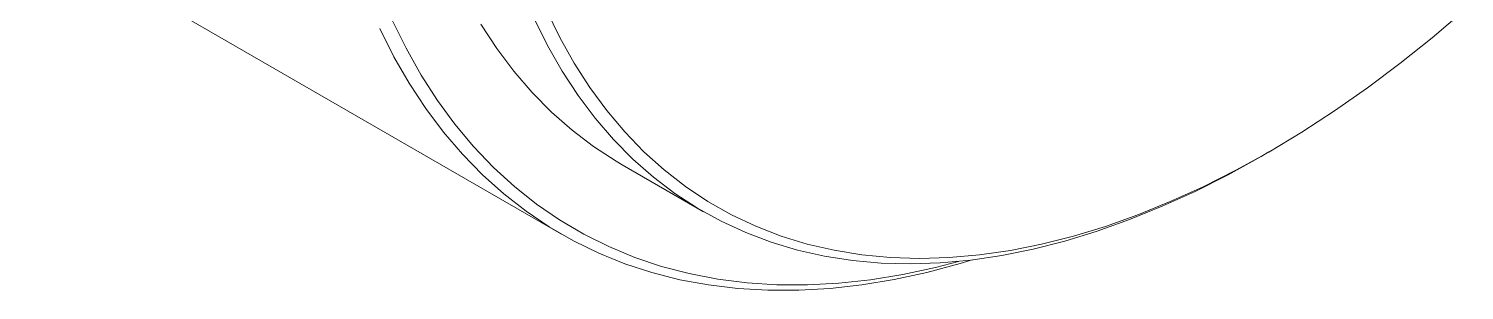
# Model space of a CAD drawing. Header units: millimetres. Extents: x 2 to 278, y 1 to 215.
# Drawn here: x 230.26 to 252.44, y 162.64 to 166.68 of the extents above; entities that cross this region are included whole.
import ezdxf

# ---------------------------------------------------------------- set-up
doc = ezdxf.new("R2010")
doc.units = ezdxf.units.MM

msp = doc.modelspace()

# ---------------------------------------------------------------- linework, layer by layer
at = {"color": 7, "linetype": 'Continuous', "lineweight": 18}
for p, q in [((230.26, 168.26), (238.489, 163.51)), ((249.3, 164.71), (249.42, 164.779)), ((239.427, 164.582), (240.684, 163.856))]:
    msp.add_line(p, q, dxfattribs=at)
at = {"color": 7, "linetype": 'Continuous', "lineweight": 18, "flags": 128}
for points in [[(235.876, 166.816), (236.089, 166.381), (236.322, 165.967), (236.575, 165.575), (236.845, 165.207), (237.134, 164.862), (237.441, 164.541), (237.764, 164.245), (238.105, 163.974), (238.462, 163.728), (238.834, 163.509), (239.221, 163.316), (239.622, 163.15), (240.037, 163.011), (240.465, 162.899), (240.906, 162.814), (241.357, 162.757), (241.82, 162.728), (242.292, 162.726), (242.774, 162.752), (243.265, 162.805), (243.762, 162.886), (244.267, 162.995), (244.626, 163.088)], [(249.298, 164.709), (248.788, 164.427), (248.279, 164.17), (247.771, 163.939), (247.266, 163.733), (246.765, 163.554), (246.268, 163.402), (245.777, 163.277), (245.291, 163.179), (244.813, 163.108), (244.343, 163.065), (243.881, 163.049), (243.429, 163.061), (242.987, 163.101), (242.556, 163.168), (242.137, 163.262), (241.73, 163.384), (241.337, 163.532), (240.958, 163.708), (240.593, 163.909), (240.244, 164.137), (239.911, 164.391), (239.594, 164.67), (239.294, 164.973), (239.011, 165.301), (238.747, 165.652), (238.501, 166.027), (238.274, 166.424), (238.067, 166.842)], [(238.26, 166.971), (238.464, 166.55), (238.687, 166.15), (238.928, 165.773), (239.189, 165.419), (239.468, 165.088), (239.764, 164.782), (240.077, 164.501), (240.408, 164.244), (240.754, 164.014), (241.115, 163.809), (241.492, 163.631), (241.882, 163.48), (242.286, 163.356), (242.702, 163.259), (243.131, 163.19), (243.571, 163.148), (244.021, 163.134), (244.48, 163.148), (244.949, 163.189), (245.425, 163.258), (245.908, 163.355), (246.398, 163.478), (246.893, 163.629), (247.393, 163.807), (247.896, 164.011), (248.402, 164.241), (248.909, 164.497), (249.418, 164.778)], [(249.418, 164.778), (249.926, 165.084), (250.434, 165.414), (250.94, 165.768), (251.443, 166.145), (251.943, 166.544), (252.438, 166.965)], [(244.834, 163.11), (244.649, 163.055), (244.137, 162.917), (243.631, 162.807), (243.131, 162.725), (242.639, 162.669), (242.155, 162.641), (241.68, 162.641), (241.216, 162.668), (240.762, 162.723), (240.319, 162.805), (239.889, 162.915), (239.471, 163.052), (239.067, 163.215), (238.677, 163.406), (238.302, 163.622), (237.943, 163.865), (237.599, 164.133), (237.272, 164.426), (236.962, 164.744), (236.669, 165.087), (236.395, 165.452), (236.139, 165.841), (235.902, 166.252), (235.684, 166.685)], [(237.244, 166.753), (237.49, 166.378), (237.754, 166.027), (238.037, 165.699), (238.337, 165.395), (238.654, 165.117), (238.987, 164.863), (239.336, 164.635), (239.427, 164.582)]]:
    msp.add_lwpolyline(points, dxfattribs=at)

doc.saveas('drawing.dxf')
